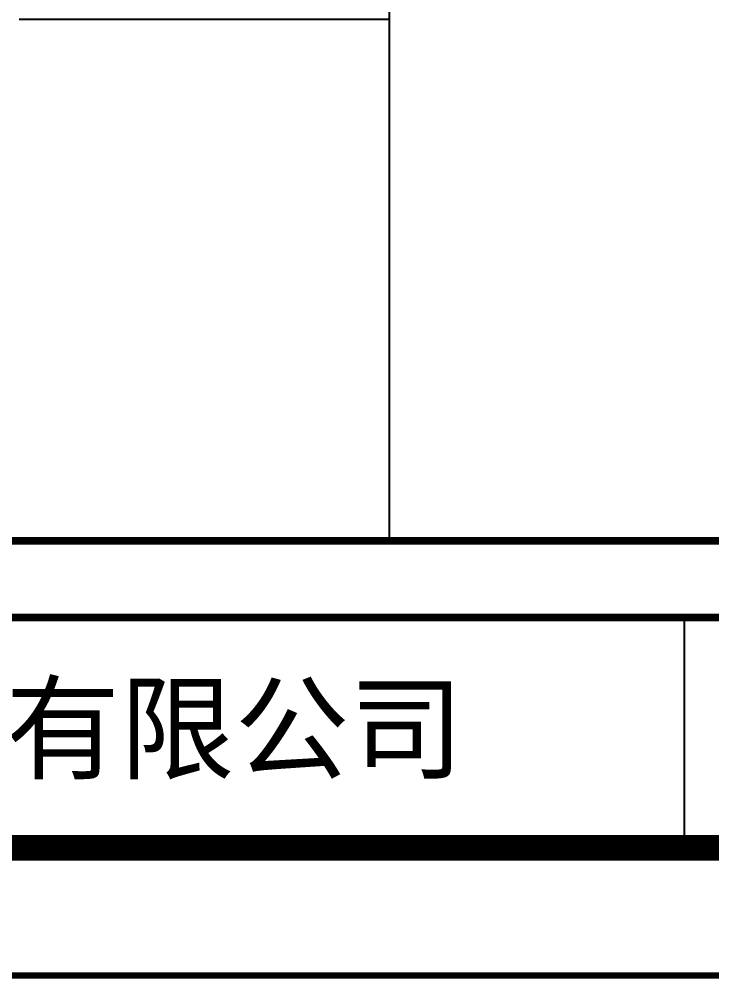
# Model space of a CAD drawing. Header units: millimetres. Extents: x 1264 to 9491, y 619 to 916.
# Drawn here: x 3143.78 to 3170.87, y 618.77 to 656.29 of the extents above; entities that cross this region are included whole.
import ezdxf

# ---------------------------------------------------------------- set-up
doc = ezdxf.new("R2010")
doc.units = ezdxf.units.MM
doc.styles.add('HT', font='simhei.ttf')

# ---------------------------------------------------------------- blocks, each defined once
blk = doc.blocks.new('柱状图图框模板-(昇龙标准).dwg8', base_point=(27, 229))
blk.add_line((123.835, 4.947), (123.835, 13.947))
for points, const_width in [([(0, 0), (210, 0), (210, 297), (0, 297)], 0.25), ([(25, 5), (205, 5), (205, 292), (25, 292)], 1), ([(27, 265), (203, 265), (203, 17), (27, 17)], 0.3)]:
    blk.add_lwpolyline(points, close=True, dxfattribs=dict(const_width=const_width))
at = {"const_width": 0.3}
blk.add_lwpolyline([(25, 14), (205, 14)], dxfattribs=at)
at = {"style": 'HT'}
blk.add_text('广西昇龙工程勘察设计检测有限公司', height=3.28652, dxfattribs=at).set_placement((43.481, 8.025))

msp = doc.modelspace()

# ---------------------------------------------------------------- linework, layer by layer
at = {"color": 0}
for points in [[(3158.263, 635.892), (3158.263, 819.892)], [(3158.263, 635.892), (3158.263, 819.892)], [(3143.777, 635.892), (3158.263, 635.892)], [(3158.263, 635.892), (3203.892, 635.892)]]:
    msp.add_lwpolyline(points, dxfattribs=at)
at = {"color": 7, "flags": 128}
msp.add_lwpolyline([(3143.777, 656.292), (3158.263, 656.292)], dxfattribs=at)

# ---------------------------------------------------------------- block references
msp.add_blockref('柱状图图框模板-(昇龙标准).dwg8', (3072.959, 847.892))

doc.saveas('drawing.dxf')
